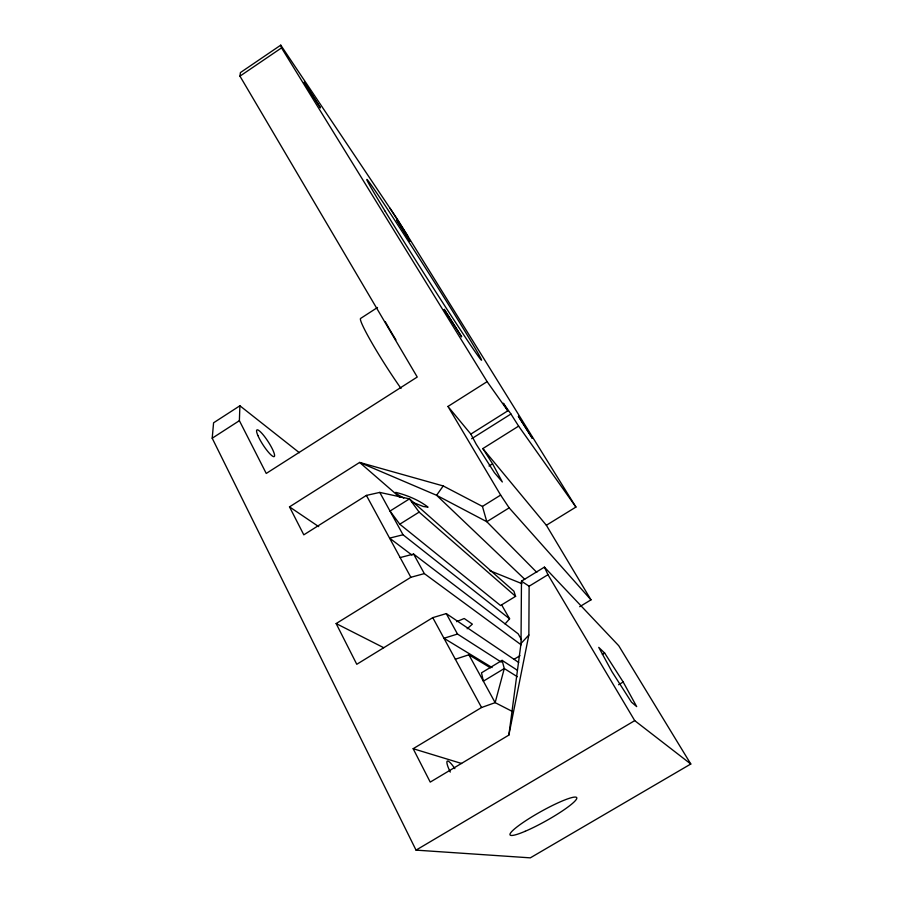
<?xml version="1.0" encoding="UTF-8"?>
<svg xmlns="http://www.w3.org/2000/svg" width="903" height="903" viewBox="0 0 903 903"><rect width="100%" height="100%" fill="white"/><g stroke="black" fill="none" stroke-linecap="round" stroke-linejoin="round"><path stroke-width="1.35" d="M512.509 711.53L495.149 702.647L481.559 707.512L413.156 748.7L430.234 782.1L508.852 735.098L528.853 635.012L529.124 586.216L521.471 581.171L544.407 567.129L618.736 645.724L690.795 764.006L530.309 857.85L416.035 850.129L212.205 438.215L213.582 422.796L239.893 405.774L299.378 452.719M508.852 735.098L521.02 643.455L521.471 581.171M575.933 507.057L518.627 426.126L482.845 448.577L546.36 525.264L575.933 507.057L397.207 218.989L280.754 45.15L240.412 72.59L239.961 76.145L417.242 377.036L266.238 473.443L239.385 420.674L239.893 405.774M536.8 572.378L486.807 521.72L482.439 506.414L443.226 485.949L436.578 495.284L359.62 462.438L289.502 506.865L303.803 534.836L366.392 495.408L379.768 492.406L409.477 498.862L513.909 591.194L515.602 596.33L500.555 605.518L399.781 524.203L390.017 511.064L409.477 498.862L419.127 512.114L515.602 596.33M505.059 623.917L509.597 618.826L501.662 604.931M521.02 643.455L528.853 635.012M467.156 628.781L472.371 624.154L464.21 618.499L456.591 621.659M239.961 76.145L281.522 47.893L280.754 45.15M377.522 307.483L360.647 318.409A53.616 4.255 57.4 0 0 372.013 343.095A53.616 4.255 57.4 0 0 401.034 388.471M212.205 438.215L239.385 420.674M447.956 406.463L487.123 381.642L507.802 410.831L470.847 434.095L447.956 406.463L500.646 495.092L509.157 507.858L590.991 599.852L579.692 606.703M471.626 438.745L510.94 414.014L518.627 426.126M489.008 466.016L492.564 463.792L482.845 448.577M399.781 524.203L419.127 512.114M482.439 506.414L500.646 495.092M509.157 507.858L486.807 521.72L436.578 495.284L524.733 579.252M518.717 662.486L446.274 613.6L432.763 617.641L356.775 664.292L336.142 623.567L410.854 577.299L424.331 573.608L521.189 644.855M529.124 586.216L547.974 574.703L544.407 567.129M517.306 670.218L502.091 660.364L481.491 672.837L483.365 681.178L504.28 668.536L517.317 676.719M514.033 659.303L520.004 655.691M602.346 654.427L604.649 653.038L623.183 682.002L636.683 706.609L631.49 702.184L612.076 671.877L598.745 647.361L604.649 653.038M618.589 684.745L623.183 682.002M416.035 850.129L634.73 720.639L690.795 764.006M455.338 659.213L468.883 654.788L490.476 667.848M501.289 662.125L457.494 634.041L443.96 638.274L492.112 667.565M400.142 557.58L413.597 554.047L518.164 633.827L521.494 639.663M509.597 618.826L403.02 534.768L389.588 538.132L412.05 555.153M443.226 485.949L359.62 462.438L399.916 497.429M413.156 748.7L461.625 763.486M489.776 570.651L521.979 583.688M411.847 502L423.293 506.481L428.067 507.17C418.8 499.98 407.163 495.25 395.785 492.361L395.977 493.489L403.731 498.14M336.142 623.567L383.685 647.688M289.502 506.865L318.703 526.618M510.94 414.014L503.321 403.223L507.802 410.831M389.994 208.243L407.659 235.841M281.522 47.893L487.123 381.642M546.36 525.264L590.991 599.852M547.974 574.703L634.73 720.639M379.768 492.406L403.02 534.768M413.597 554.047L424.331 573.608M446.274 613.6L457.494 634.041M468.883 654.788L495.149 702.647L504.28 668.536L502.091 660.364M366.392 495.408L410.854 577.299M432.763 617.641L481.559 707.512M492.564 463.792L502.328 481.976L494.392 472.63L476.186 444.174L470.847 434.095M450.292 772.076A15.34 2.98 60.3 0 1 447.245 761.105A15.34 2.98 60.3 0 1 454.864 768.656M395.909 339.867A53.706 3.398 57.5 0 1 385.288 321.694M532.341 438.305L518.424 416.351L532.341 438.305M320.384 107.705L304.108 82.331L320.384 107.705M461.58 336.717L444.253 309.424L461.58 336.717M410.03 241.056L396.948 220.422L410.03 241.056M525.162 831.291A38.186 5.316 -29.2 0 0 576.769 798.421A38.186 5.316 -29.2 0 0 528.187 819.145A38.186 5.316 -29.2 0 0 525.162 831.291M385.197 211.302A107.017 2.066 57.6 0 0 479.99 358.547A107.017 2.066 57.6 0 0 406.881 238.923A107.017 2.066 57.6 0 0 385.197 211.302M257.886 435.517A15.882 3.025 57 0 0 273.496 456.613A15.882 3.025 57 0 0 265.358 437.616A15.882 3.025 57 0 0 257.886 435.517"/></g></svg>
